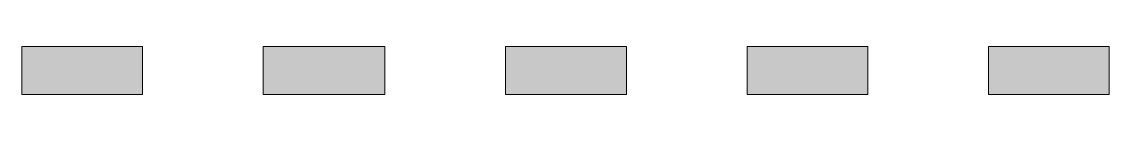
# Model space of a CAD drawing. Header units: metres. Extents: x 40 to 359, y 135 to 149.
import ezdxf

# ---------------------------------------------------------------- set-up
doc = ezdxf.new("R2010")
doc.units = ezdxf.units.M
doc.layers.add('FILL_WHITE_FFFFFF', color=7, linetype='Continuous', true_color=0xffffff)

msp = doc.modelspace()

# ---------------------------------------------------------------- hatches: boundary and pattern name
at = {"layer": 'FILL_WHITE_FFFFFF', "true_color": 0xffffff}
h = msp.add_hatch(color=7, dxfattribs=at)
h.dxf.hatch_style = 1
h.paths.add_polyline_path([(39.75, 134.85), (39.75, 148.95), (75.15, 148.95), (75.15, 134.85), (39.75, 134.85)])
h = msp.add_hatch(color=7, dxfattribs=at)
h.dxf.hatch_style = 1
h.paths.add_polyline_path([(110.55, 134.85), (110.55, 148.95), (146.25, 148.95), (146.25, 134.85), (110.55, 134.85)])
h = msp.add_hatch(color=7, dxfattribs=at)
h.dxf.hatch_style = 1
h.paths.add_polyline_path([(181.65, 134.85), (181.65, 148.95), (217.05, 148.95), (217.05, 134.85), (181.65, 134.85)])
h = msp.add_hatch(color=7, dxfattribs=at)
h.dxf.hatch_style = 1
h.paths.add_polyline_path([(252.45, 134.85), (252.45, 148.95), (287.85, 148.95), (287.85, 134.85), (252.45, 134.85)])
h = msp.add_hatch(color=7, dxfattribs=at)
h.dxf.hatch_style = 1
h.paths.add_polyline_path([(323.25, 134.85), (323.25, 148.95), (358.65, 148.95), (358.65, 134.85), (323.25, 134.85)])

# ---------------------------------------------------------------- linework, layer by layer
at = {"layer": 'FILL_WHITE_FFFFFF', "lineweight": 0, "true_color": 0xffffff}
for points in [[(39.75, 134.85), (39.75, 148.95), (75.15, 148.95), (75.15, 134.85)], [(110.55, 134.85), (110.55, 148.95), (146.25, 148.95), (146.25, 134.85)], [(181.65, 134.85), (181.65, 148.95), (217.05, 148.95), (217.05, 134.85)], [(252.45, 134.85), (252.45, 148.95), (287.85, 148.95), (287.85, 134.85)], [(323.25, 134.85), (323.25, 148.95), (358.65, 148.95), (358.65, 134.85)]]:
    msp.add_lwpolyline(points, close=True, dxfattribs=at)

doc.saveas('drawing.dxf')
